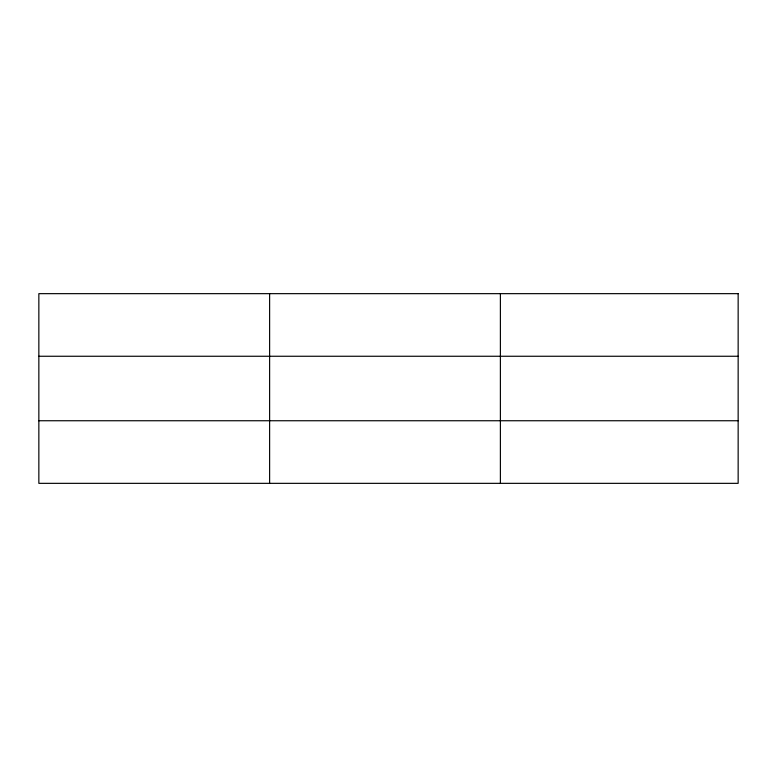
<?xml version="1.0" encoding="UTF-8"?>
<svg xmlns="http://www.w3.org/2000/svg" width="777" height="777" viewBox="0 0 777 777"><rect width="100%" height="100%" fill="white"/><g stroke="black" fill="none" stroke-linecap="round" stroke-linejoin="round"><path stroke-width="1.17" d="M269.619 483.343L269.619 293.657M500.388 483.343L500.388 293.657M38.85 356.255L738.15 356.255M38.85 420.745L738.15 420.745M738.15 293.657L738.15 483.343L38.85 483.343L38.85 293.657L738.15 293.657"/></g></svg>
